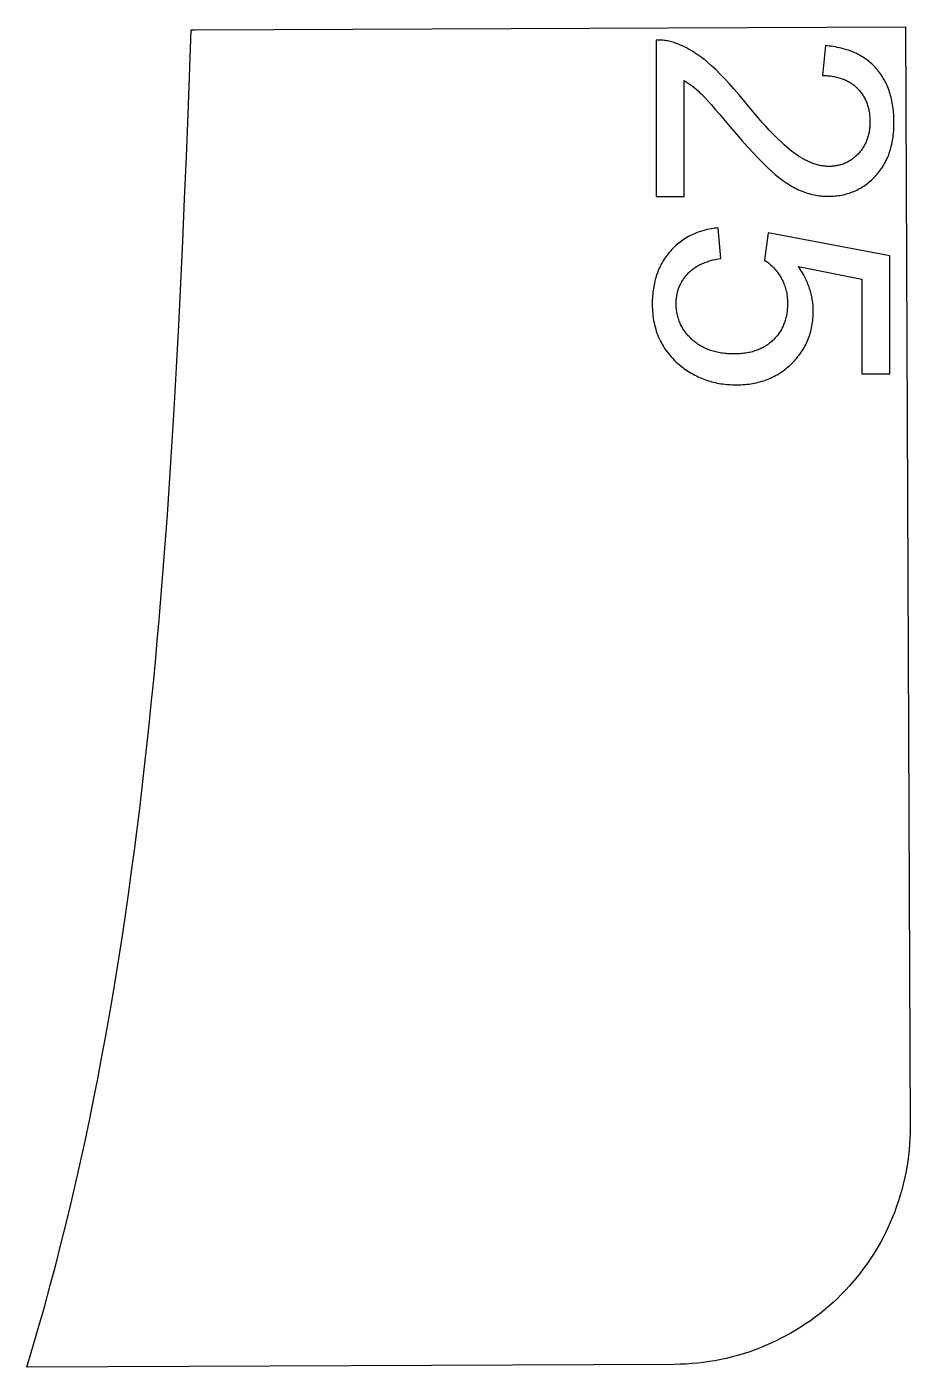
# Model space of a CAD drawing. Extents: x -16189 to 5251, y 3521 to 4024.
# Drawn here: x -3527 to -3340.6, y 3741 to 4023.8 of the extents above; entities that cross this region are included whole.
import ezdxf

# ---------------------------------------------------------------- set-up
doc = ezdxf.new("R2010")
doc.units = 0
doc.layers.add('LAYER_03', color=7, linetype='CONTINUOUS')

msp = doc.modelspace()

# ---------------------------------------------------------------- linework, layer by layer
at = {"layer": 'LAYER_03'}
msp.add_lwpolyline([(-3390.35, 3741.55), (-3527.03, 3740.96), (-3525.73, 3745.27), (-3524.47, 3749.59), (-3523.25, 3753.92), (-3522.07, 3758.25), (-3520.92, 3762.58), (-3519.81, 3766.92), (-3518.73, 3771.26), (-3517.69, 3775.61), (-3516.67, 3779.96), (-3515.69, 3784.31), (-3514.74, 3788.67), (-3513.82, 3793.03), (-3512.94, 3797.4), (-3512.07, 3801.77), (-3511.24, 3806.14), (-3510.44, 3810.51), (-3509.66, 3814.89), (-3508.9, 3819.28), (-3508.18, 3823.66), (-3507.47, 3828.05), (-3506.79, 3832.44), (-3506.14, 3836.84), (-3505.51, 3841.23), (-3504.9, 3845.63), (-3504.31, 3850.04), (-3503.74, 3854.44), (-3503.19, 3858.85), (-3502.67, 3863.26), (-3502.16, 3867.67), (-3501.67, 3872.09), (-3501.2, 3876.51), (-3500.75, 3880.93), (-3500.31, 3885.35), (-3499.89, 3889.77), (-3499.48, 3894.2), (-3499.1, 3898.63), (-3498.72, 3903.05), (-3498.36, 3907.49), (-3498.01, 3911.92), (-3497.68, 3916.35), (-3497.36, 3920.79), (-3497.05, 3925.23), (-3496.75, 3929.67), (-3496.47, 3934.11), (-3496.19, 3938.55), (-3495.93, 3942.99), (-3495.42, 3951.88), (-3494.96, 3960.78), (-3494.52, 3969.67), (-3494.11, 3978.57), (-3493.72, 3987.48), (-3493.35, 3996.38), (-3493, 4005.29), (-3492.32, 4023.11), (-3491.57, 4023.11), (-3341.57, 4023.76), (-3340.57, 3791.77, -0.414214)], format="xyb", close=True, dxfattribs=at)
for points in [[(-3394.16, 4020.96), (-3394.16, 3987.93), (-3388.26, 3987.93), (-3388.26, 4012.44), (-3387.85, 4012.17), (-3387.43, 4011.89), (-3387.01, 4011.59), (-3386.6, 4011.28), (-3386.18, 4010.95), (-3385.77, 4010.6), (-3385.35, 4010.23), (-3384.94, 4009.85), (-3384.72, 4009.64), (-3384.48, 4009.39), (-3383.93, 4008.82), (-3383.28, 4008.12), (-3382.54, 4007.29), (-3381.71, 4006.34), (-3380.78, 4005.27), (-3378.65, 4002.76), (-3377.29, 4001.16), (-3376.01, 3999.69), (-3374.79, 3998.33), (-3373.66, 3997.09), (-3372.6, 3995.96), (-3371.61, 3994.96), (-3370.7, 3994.07), (-3369.86, 3993.3), (-3369.06, 3992.61), (-3368.27, 3991.98), (-3367.89, 3991.68), (-3367.5, 3991.39), (-3367.11, 3991.12), (-3366.73, 3990.86), (-3366.35, 3990.61), (-3365.97, 3990.38), (-3365.6, 3990.15), (-3365.22, 3989.94), (-3364.85, 3989.74), (-3364.49, 3989.56), (-3364.12, 3989.39), (-3363.76, 3989.23), (-3363.39, 3989.08), (-3363.03, 3988.94), (-3362.67, 3988.81), (-3362.3, 3988.69), (-3361.94, 3988.58), (-3361.57, 3988.48), (-3361.2, 3988.39), (-3360.83, 3988.31), (-3360.47, 3988.24), (-3360.1, 3988.17), (-3359.72, 3988.12), (-3359.35, 3988.08), (-3358.98, 3988.04), (-3358.61, 3988.02), (-3358.23, 3988), (-3357.86, 3988), (-3357.49, 3988), (-3357.13, 3988.02), (-3356.77, 3988.04), (-3356.42, 3988.07), (-3356.06, 3988.1), (-3355.72, 3988.15), (-3355.37, 3988.2), (-3355.03, 3988.26), (-3354.69, 3988.33), (-3354.36, 3988.41), (-3354.03, 3988.5), (-3353.71, 3988.59), (-3353.38, 3988.69), (-3353.07, 3988.8), (-3352.75, 3988.92), (-3352.44, 3989.05), (-3352.13, 3989.18), (-3351.83, 3989.33), (-3351.53, 3989.48), (-3351.24, 3989.64), (-3350.94, 3989.81), (-3350.65, 3989.98), (-3350.37, 3990.17), (-3350.09, 3990.36), (-3349.81, 3990.56), (-3349.54, 3990.77), (-3349.27, 3990.98), (-3349, 3991.21), (-3348.74, 3991.44), (-3348.48, 3991.68), (-3348.23, 3991.93), (-3347.98, 3992.19), (-3347.73, 3992.46), (-3347.49, 3992.73), (-3347.26, 3993), (-3347.04, 3993.29), (-3346.83, 3993.58), (-3346.62, 3993.87), (-3346.42, 3994.17), (-3346.23, 3994.48), (-3346.05, 3994.79), (-3345.87, 3995.11), (-3345.71, 3995.43), (-3345.55, 3995.76), (-3345.39, 3996.09), (-3345.25, 3996.43), (-3345.11, 3996.78), (-3344.99, 3997.13), (-3344.86, 3997.49), (-3344.75, 3997.86), (-3344.65, 3998.23), (-3344.55, 3998.6), (-3344.46, 3998.99), (-3344.38, 3999.37), (-3344.3, 3999.77), (-3344.24, 4000.17), (-3344.18, 4000.57), (-3344.13, 4000.98), (-3344.09, 4001.4), (-3344.05, 4001.83), (-3344.02, 4002.25), (-3344, 4002.69), (-3343.99, 4003.13), (-3343.99, 4003.58), (-3344, 4004.46), (-3344.02, 4004.89), (-3344.05, 4005.31), (-3344.08, 4005.73), (-3344.12, 4006.15), (-3344.17, 4006.55), (-3344.22, 4006.96), (-3344.28, 4007.35), (-3344.35, 4007.75), (-3344.43, 4008.13), (-3344.51, 4008.51), (-3344.6, 4008.89), (-3344.7, 4009.25), (-3344.8, 4009.62), (-3344.91, 4009.98), (-3345.03, 4010.33), (-3345.16, 4010.67), (-3345.29, 4011.01), (-3345.43, 4011.35), (-3345.58, 4011.68), (-3345.74, 4012), (-3345.9, 4012.32), (-3346.07, 4012.63), (-3346.25, 4012.94), (-3346.43, 4013.24), (-3346.62, 4013.53), (-3346.82, 4013.82), (-3347.03, 4014.11), (-3347.24, 4014.39), (-3347.46, 4014.66), (-3347.69, 4014.93), (-3347.92, 4015.19), (-3348.16, 4015.44), (-3348.41, 4015.69), (-3348.66, 4015.93), (-3348.92, 4016.16), (-3349.19, 4016.38), (-3349.46, 4016.6), (-3349.75, 4016.82), (-3350.03, 4017.02), (-3350.33, 4017.22), (-3350.63, 4017.41), (-3350.93, 4017.59), (-3351.25, 4017.77), (-3351.56, 4017.94), (-3351.89, 4018.1), (-3352.22, 4018.26), (-3352.56, 4018.41), (-3352.91, 4018.55), (-3353.26, 4018.68), (-3353.62, 4018.81), (-3353.99, 4018.93), (-3354.36, 4019.05), (-3354.74, 4019.15), (-3355.12, 4019.25), (-3355.51, 4019.35), (-3355.91, 4019.43), (-3356.32, 4019.51), (-3356.73, 4019.58), (-3357.15, 4019.65), (-3357.57, 4019.7), (-3358, 4019.76), (-3358.44, 4019.8), (-3359.09, 4013.49), (-3358.8, 4013.49), (-3358.51, 4013.48), (-3358.22, 4013.46), (-3357.94, 4013.44), (-3357.67, 4013.42), (-3357.4, 4013.39), (-3357.13, 4013.35), (-3356.86, 4013.31), (-3356.6, 4013.27), (-3356.35, 4013.22), (-3356.1, 4013.16), (-3355.85, 4013.1), (-3355.6, 4013.03), (-3355.36, 4012.96), (-3355.13, 4012.89), (-3354.9, 4012.8), (-3354.67, 4012.72), (-3354.44, 4012.63), (-3354.22, 4012.53), (-3354.01, 4012.43), (-3353.79, 4012.32), (-3353.59, 4012.21), (-3353.38, 4012.09), (-3353.18, 4011.97), (-3352.99, 4011.84), (-3352.79, 4011.71), (-3352.61, 4011.57), (-3352.42, 4011.43), (-3352.24, 4011.28), (-3352.07, 4011.12), (-3351.89, 4010.97), (-3351.73, 4010.8), (-3351.56, 4010.63), (-3351.4, 4010.46), (-3351.25, 4010.29), (-3351.1, 4010.11), (-3350.96, 4009.93), (-3350.82, 4009.74), (-3350.69, 4009.55), (-3350.56, 4009.36), (-3350.44, 4009.17), (-3350.32, 4008.97), (-3350.21, 4008.76), (-3350.11, 4008.56), (-3350, 4008.35), (-3349.91, 4008.14), (-3349.82, 4007.92), (-3349.73, 4007.7), (-3349.65, 4007.48), (-3349.58, 4007.25), (-3349.51, 4007.02), (-3349.44, 4006.79), (-3349.38, 4006.55), (-3349.33, 4006.31), (-3349.28, 4006.06), (-3349.23, 4005.82), (-3349.19, 4005.57), (-3349.16, 4005.31), (-3349.13, 4005.05), (-3349.11, 4004.79), (-3349.09, 4004.53), (-3349.08, 4004.26), (-3349.07, 4003.99), (-3349.07, 4003.71), (-3349.07, 4003.45), (-3349.08, 4003.19), (-3349.09, 4002.94), (-3349.11, 4002.69), (-3349.13, 4002.44), (-3349.15, 4002.2), (-3349.19, 4001.95), (-3349.22, 4001.72), (-3349.26, 4001.48), (-3349.31, 4001.25), (-3349.36, 4001.02), (-3349.42, 4000.79), (-3349.48, 4000.57), (-3349.55, 4000.35), (-3349.62, 4000.13), (-3349.69, 3999.92), (-3349.77, 3999.71), (-3349.86, 3999.5), (-3349.95, 3999.29), (-3350.05, 3999.09), (-3350.15, 3998.89), (-3350.25, 3998.7), (-3350.36, 3998.5), (-3350.48, 3998.32), (-3350.6, 3998.13), (-3350.72, 3997.95), (-3350.85, 3997.77), (-3350.98, 3997.59), (-3351.12, 3997.42), (-3351.27, 3997.25), (-3351.42, 3997.08), (-3351.57, 3996.91), (-3351.73, 3996.75), (-3351.89, 3996.6), (-3352.05, 3996.45), (-3352.22, 3996.3), (-3352.38, 3996.16), (-3352.55, 3996.03), (-3352.72, 3995.9), (-3352.9, 3995.77), (-3353.07, 3995.65), (-3353.25, 3995.54), (-3353.43, 3995.43), (-3353.61, 3995.32), (-3353.8, 3995.22), (-3353.98, 3995.13), (-3354.17, 3995.04), (-3354.36, 3994.96), (-3354.56, 3994.88), (-3354.75, 3994.8), (-3354.95, 3994.74), (-3355.15, 3994.67), (-3355.35, 3994.61), (-3355.56, 3994.56), (-3355.76, 3994.51), (-3355.97, 3994.47), (-3356.18, 3994.43), (-3356.4, 3994.4), (-3356.61, 3994.37), (-3356.83, 3994.35), (-3357.05, 3994.33), (-3357.27, 3994.32), (-3357.5, 3994.31), (-3357.72, 3994.31), (-3357.94, 3994.31), (-3358.16, 3994.32), (-3358.38, 3994.33), (-3358.6, 3994.35), (-3358.82, 3994.38), (-3359.04, 3994.41), (-3359.27, 3994.44), (-3359.49, 3994.48), (-3359.71, 3994.53), (-3359.94, 3994.59), (-3360.16, 3994.64), (-3360.39, 3994.71), (-3360.62, 3994.78), (-3360.85, 3994.85), (-3361.08, 3994.93), (-3361.31, 3995.02), (-3361.54, 3995.11), (-3361.77, 3995.21), (-3362, 3995.31), (-3362.24, 3995.42), (-3362.47, 3995.54), (-3362.71, 3995.66), (-3363.18, 3995.92), (-3363.65, 3996.2), (-3364.13, 3996.5), (-3364.62, 3996.82), (-3365.1, 3997.17), (-3365.6, 3997.55), (-3366.12, 3997.97), (-3366.66, 3998.43), (-3367.23, 3998.93), (-3367.81, 3999.47), (-3368.42, 4000.06), (-3369.05, 4000.68), (-3369.7, 4001.35), (-3370.37, 4002.06), (-3371.07, 4002.81), (-3371.78, 4003.6), (-3372.52, 4004.43), (-3373.28, 4005.31), (-3374.06, 4006.22), (-3375.69, 4008.18), (-3376.74, 4009.45), (-3377.77, 4010.65), (-3378.76, 4011.77), (-3379.72, 4012.81), (-3380.65, 4013.77), (-3381.55, 4014.66), (-3382.42, 4015.47), (-3383.25, 4016.2), (-3383.66, 4016.55), (-3384.07, 4016.87), (-3384.48, 4017.19), (-3384.89, 4017.5), (-3385.31, 4017.79), (-3385.72, 4018.07), (-3386.13, 4018.34), (-3386.55, 4018.6), (-3386.97, 4018.85), (-3387.38, 4019.08), (-3387.8, 4019.31), (-3388.22, 4019.52), (-3388.64, 4019.72), (-3389.06, 4019.9), (-3389.48, 4020.08), (-3389.9, 4020.24), (-3390.15, 4020.34), (-3390.41, 4020.43), (-3390.67, 4020.51), (-3390.93, 4020.58), (-3391.19, 4020.65), (-3391.46, 4020.71), (-3391.72, 4020.77), (-3391.99, 4020.81), (-3392.25, 4020.86), (-3392.52, 4020.89), (-3392.79, 4020.92), (-3393.06, 4020.94), (-3393.33, 4020.95), (-3393.61, 4020.96), (-3393.88, 4020.96)], [(-3381.07, 3981.35), (-3381.46, 3981.31), (-3381.85, 3981.26), (-3382.23, 3981.21), (-3382.61, 3981.14), (-3382.98, 3981.07), (-3383.35, 3980.99), (-3383.71, 3980.91), (-3384.07, 3980.82), (-3384.42, 3980.72), (-3384.77, 3980.61), (-3385.11, 3980.5), (-3385.45, 3980.37), (-3385.78, 3980.25), (-3386.11, 3980.11), (-3386.44, 3979.97), (-3386.75, 3979.82), (-3387.07, 3979.66), (-3387.38, 3979.49), (-3387.68, 3979.32), (-3387.98, 3979.14), (-3388.28, 3978.96), (-3388.56, 3978.76), (-3388.85, 3978.56), (-3389.13, 3978.35), (-3389.4, 3978.14), (-3389.67, 3977.92), (-3389.94, 3977.69), (-3390.2, 3977.45), (-3390.46, 3977.2), (-3390.71, 3976.95), (-3390.95, 3976.69), (-3391.19, 3976.43), (-3391.43, 3976.16), (-3391.66, 3975.88), (-3391.88, 3975.6), (-3392.09, 3975.31), (-3392.29, 3975.02), (-3392.49, 3974.72), (-3392.68, 3974.42), (-3392.86, 3974.12), (-3393.04, 3973.81), (-3393.21, 3973.49), (-3393.37, 3973.17), (-3393.52, 3972.84), (-3393.67, 3972.51), (-3393.8, 3972.18), (-3393.93, 3971.84), (-3394.06, 3971.49), (-3394.17, 3971.14), (-3394.28, 3970.79), (-3394.38, 3970.43), (-3394.47, 3970.06), (-3394.56, 3969.69), (-3394.64, 3969.32), (-3394.71, 3968.94), (-3394.77, 3968.55), (-3394.83, 3968.16), (-3394.88, 3967.77), (-3394.92, 3967.37), (-3394.95, 3966.97), (-3394.98, 3966.56), (-3395, 3966.14), (-3395.01, 3965.72), (-3395.01, 3965.3), (-3395.01, 3964.78), (-3394.99, 3964.27), (-3394.96, 3963.77), (-3394.92, 3963.28), (-3394.86, 3962.79), (-3394.8, 3962.31), (-3394.72, 3961.83), (-3394.63, 3961.36), (-3394.53, 3960.9), (-3394.42, 3960.45), (-3394.29, 3960), (-3394.16, 3959.56), (-3394.01, 3959.12), (-3393.85, 3958.7), (-3393.68, 3958.28), (-3393.49, 3957.86), (-3393.3, 3957.46), (-3393.09, 3957.06), (-3392.87, 3956.66), (-3392.64, 3956.28), (-3392.4, 3955.9), (-3392.14, 3955.53), (-3391.88, 3955.16), (-3391.6, 3954.8), (-3391.31, 3954.45), (-3391.01, 3954.1), (-3390.69, 3953.77), (-3390.37, 3953.44), (-3390.03, 3953.11), (-3389.68, 3952.79), (-3389.32, 3952.48), (-3388.94, 3952.18), (-3388.63, 3951.94), (-3388.32, 3951.7), (-3388, 3951.47), (-3387.68, 3951.25), (-3387.35, 3951.04), (-3387.03, 3950.84), (-3386.69, 3950.64), (-3386.36, 3950.45), (-3386.02, 3950.27), (-3385.68, 3950.09), (-3385.33, 3949.93), (-3384.98, 3949.77), (-3384.62, 3949.62), (-3384.27, 3949.48), (-3383.91, 3949.34), (-3383.54, 3949.21), (-3383.17, 3949.09), (-3382.8, 3948.98), (-3382.43, 3948.88), (-3382.05, 3948.78), (-3381.67, 3948.69), (-3381.28, 3948.61), (-3380.89, 3948.54), (-3380.5, 3948.47), (-3380.1, 3948.41), (-3379.7, 3948.36), (-3379.29, 3948.32), (-3378.89, 3948.29), (-3378.48, 3948.26), (-3378.06, 3948.24), (-3377.64, 3948.23), (-3377.22, 3948.23), (-3376.78, 3948.23), (-3376.34, 3948.24), (-3375.91, 3948.26), (-3375.48, 3948.3), (-3375.06, 3948.33), (-3374.64, 3948.38), (-3374.23, 3948.44), (-3373.82, 3948.51), (-3373.42, 3948.58), (-3373.02, 3948.66), (-3372.63, 3948.76), (-3372.24, 3948.86), (-3371.86, 3948.97), (-3371.48, 3949.09), (-3371.11, 3949.21), (-3370.74, 3949.35), (-3370.38, 3949.49), (-3370.03, 3949.65), (-3369.67, 3949.81), (-3369.33, 3949.98), (-3368.99, 3950.16), (-3368.65, 3950.35), (-3368.32, 3950.55), (-3367.99, 3950.76), (-3367.67, 3950.97), (-3367.35, 3951.2), (-3367.04, 3951.43), (-3366.74, 3951.67), (-3366.44, 3951.92), (-3366.14, 3952.18), (-3365.85, 3952.45), (-3365.56, 3952.72), (-3365.28, 3953.01), (-3365.01, 3953.29), (-3364.75, 3953.59), (-3364.5, 3953.88), (-3364.26, 3954.18), (-3364.02, 3954.48), (-3363.8, 3954.79), (-3363.58, 3955.1), (-3363.37, 3955.42), (-3363.17, 3955.74), (-3362.98, 3956.06), (-3362.8, 3956.39), (-3362.63, 3956.72), (-3362.46, 3957.05), (-3362.31, 3957.39), (-3362.16, 3957.73), (-3362.03, 3958.08), (-3361.9, 3958.43), (-3361.78, 3958.79), (-3361.67, 3959.15), (-3361.57, 3959.51), (-3361.47, 3959.88), (-3361.39, 3960.25), (-3361.31, 3960.62), (-3361.25, 3961), (-3361.19, 3961.38), (-3361.14, 3961.77), (-3361.1, 3962.16), (-3361.07, 3962.56), (-3361.05, 3962.96), (-3361.03, 3963.36), (-3361.03, 3963.77), (-3361.03, 3964.08), (-3361.04, 3964.38), (-3361.06, 3964.69), (-3361.08, 3965), (-3361.11, 3965.3), (-3361.14, 3965.6), (-3361.18, 3965.91), (-3361.23, 3966.21), (-3361.28, 3966.51), (-3361.34, 3966.81), (-3361.4, 3967.11), (-3361.47, 3967.41), (-3361.55, 3967.71), (-3361.63, 3968.01), (-3361.72, 3968.3), (-3361.81, 3968.6), (-3361.91, 3968.89), (-3362.02, 3969.19), (-3362.14, 3969.48), (-3362.25, 3969.77), (-3362.38, 3970.06), (-3362.51, 3970.35), (-3362.65, 3970.64), (-3362.79, 3970.93), (-3362.94, 3971.22), (-3363.1, 3971.51), (-3363.43, 3972.08), (-3363.79, 3972.64), (-3364.17, 3973.21), (-3350.74, 3970.52), (-3350.74, 3950.58), (-3344.87, 3950.58), (-3344.87, 3975.42), (-3370.54, 3980.26), (-3371.29, 3974.5), (-3371.02, 3974.33), (-3370.76, 3974.15), (-3370.51, 3973.96), (-3370.27, 3973.76), (-3370.03, 3973.55), (-3369.79, 3973.34), (-3369.56, 3973.11), (-3369.34, 3972.88), (-3369.13, 3972.65), (-3368.92, 3972.4), (-3368.72, 3972.15), (-3368.52, 3971.88), (-3368.33, 3971.61), (-3368.14, 3971.33), (-3367.97, 3971.05), (-3367.8, 3970.75), (-3367.63, 3970.45), (-3367.48, 3970.15), (-3367.34, 3969.84), (-3367.21, 3969.52), (-3367.09, 3969.21), (-3366.98, 3968.88), (-3366.88, 3968.56), (-3366.79, 3968.22), (-3366.71, 3967.89), (-3366.64, 3967.55), (-3366.58, 3967.2), (-3366.53, 3966.85), (-3366.5, 3966.49), (-3366.47, 3966.14), (-3366.45, 3965.77), (-3366.45, 3965.4), (-3366.45, 3965.11), (-3366.46, 3964.81), (-3366.48, 3964.52), (-3366.5, 3964.24), (-3366.52, 3963.96), (-3366.56, 3963.68), (-3366.59, 3963.4), (-3366.64, 3963.13), (-3366.69, 3962.86), (-3366.75, 3962.6), (-3366.81, 3962.34), (-3366.88, 3962.08), (-3366.95, 3961.83), (-3367.03, 3961.58), (-3367.12, 3961.33), (-3367.21, 3961.09), (-3367.31, 3960.85), (-3367.41, 3960.61), (-3367.52, 3960.38), (-3367.63, 3960.15), (-3367.76, 3959.93), (-3367.88, 3959.7), (-3368.02, 3959.49), (-3368.16, 3959.27), (-3368.3, 3959.06), (-3368.45, 3958.85), (-3368.61, 3958.65), (-3368.77, 3958.45), (-3368.94, 3958.25), (-3369.12, 3958.06), (-3369.3, 3957.87), (-3369.48, 3957.68), (-3369.67, 3957.5), (-3369.87, 3957.33), (-3370.07, 3957.16), (-3370.28, 3956.99), (-3370.48, 3956.83), (-3370.7, 3956.68), (-3370.92, 3956.53), (-3371.14, 3956.39), (-3371.36, 3956.26), (-3371.59, 3956.13), (-3371.83, 3956), (-3372.07, 3955.89), (-3372.31, 3955.77), (-3372.56, 3955.67), (-3372.81, 3955.57), (-3373.07, 3955.47), (-3373.33, 3955.38), (-3373.6, 3955.3), (-3373.87, 3955.22), (-3374.14, 3955.15), (-3374.42, 3955.08), (-3374.7, 3955.02), (-3374.99, 3954.97), (-3375.28, 3954.92), (-3375.57, 3954.88), (-3375.87, 3954.84), (-3376.18, 3954.81), (-3376.49, 3954.78), (-3376.8, 3954.76), (-3377.12, 3954.75), (-3377.44, 3954.74), (-3377.76, 3954.74), (-3378.11, 3954.74), (-3378.45, 3954.75), (-3378.78, 3954.76), (-3379.11, 3954.78), (-3379.44, 3954.81), (-3379.76, 3954.84), (-3380.08, 3954.88), (-3380.39, 3954.93), (-3380.7, 3954.98), (-3381, 3955.03), (-3381.3, 3955.1), (-3381.6, 3955.17), (-3381.89, 3955.24), (-3382.18, 3955.32), (-3382.46, 3955.41), (-3382.74, 3955.5), (-3383.02, 3955.6), (-3383.29, 3955.71), (-3383.55, 3955.82), (-3383.81, 3955.93), (-3384.07, 3956.06), (-3384.33, 3956.18), (-3384.58, 3956.32), (-3384.82, 3956.46), (-3385.06, 3956.61), (-3385.3, 3956.76), (-3385.53, 3956.92), (-3385.76, 3957.08), (-3385.98, 3957.25), (-3386.2, 3957.43), (-3386.42, 3957.61), (-3386.63, 3957.8), (-3386.83, 3958), (-3387.03, 3958.19), (-3387.22, 3958.39), (-3387.41, 3958.59), (-3387.59, 3958.79), (-3387.76, 3959), (-3387.93, 3959.21), (-3388.09, 3959.42), (-3388.24, 3959.64), (-3388.39, 3959.85), (-3388.53, 3960.07), (-3388.66, 3960.29), (-3388.79, 3960.52), (-3388.91, 3960.75), (-3389.02, 3960.98), (-3389.13, 3961.21), (-3389.23, 3961.45), (-3389.33, 3961.68), (-3389.42, 3961.93), (-3389.5, 3962.17), (-3389.57, 3962.42), (-3389.64, 3962.66), (-3389.7, 3962.92), (-3389.76, 3963.17), (-3389.81, 3963.43), (-3389.85, 3963.69), (-3389.89, 3963.95), (-3389.91, 3964.21), (-3389.94, 3964.48), (-3389.95, 3964.75), (-3389.96, 3965.03), (-3389.97, 3965.3), (-3389.96, 3965.53), (-3389.96, 3965.76), (-3389.95, 3965.98), (-3389.93, 3966.2), (-3389.91, 3966.42), (-3389.88, 3966.64), (-3389.85, 3966.86), (-3389.82, 3967.07), (-3389.78, 3967.29), (-3389.74, 3967.5), (-3389.69, 3967.7), (-3389.63, 3967.91), (-3389.58, 3968.11), (-3389.51, 3968.32), (-3389.45, 3968.52), (-3389.37, 3968.71), (-3389.3, 3968.91), (-3389.22, 3969.1), (-3389.13, 3969.29), (-3389.04, 3969.48), (-3388.95, 3969.67), (-3388.85, 3969.85), (-3388.74, 3970.04), (-3388.63, 3970.22), (-3388.52, 3970.4), (-3388.4, 3970.57), (-3388.28, 3970.75), (-3388.15, 3970.92), (-3388.02, 3971.09), (-3387.88, 3971.26), (-3387.74, 3971.43), (-3387.6, 3971.59), (-3387.45, 3971.75), (-3387.29, 3971.91), (-3387.13, 3972.06), (-3386.97, 3972.21), (-3386.8, 3972.36), (-3386.63, 3972.5), (-3386.45, 3972.64), (-3386.27, 3972.77), (-3386.08, 3972.91), (-3385.89, 3973.03), (-3385.69, 3973.16), (-3385.49, 3973.28), (-3385.29, 3973.4), (-3385.08, 3973.51), (-3384.86, 3973.62), (-3384.65, 3973.72), (-3384.42, 3973.83), (-3384.19, 3973.92), (-3383.96, 3974.02), (-3383.72, 3974.11), (-3383.48, 3974.2), (-3383.24, 3974.28), (-3382.99, 3974.36), (-3382.73, 3974.44), (-3382.47, 3974.51), (-3382.21, 3974.58), (-3381.67, 3974.7), (-3381.1, 3974.82), (-3380.53, 3974.91)]]:
    msp.add_lwpolyline(points, close=True, dxfattribs=at)

doc.saveas('drawing.dxf')
